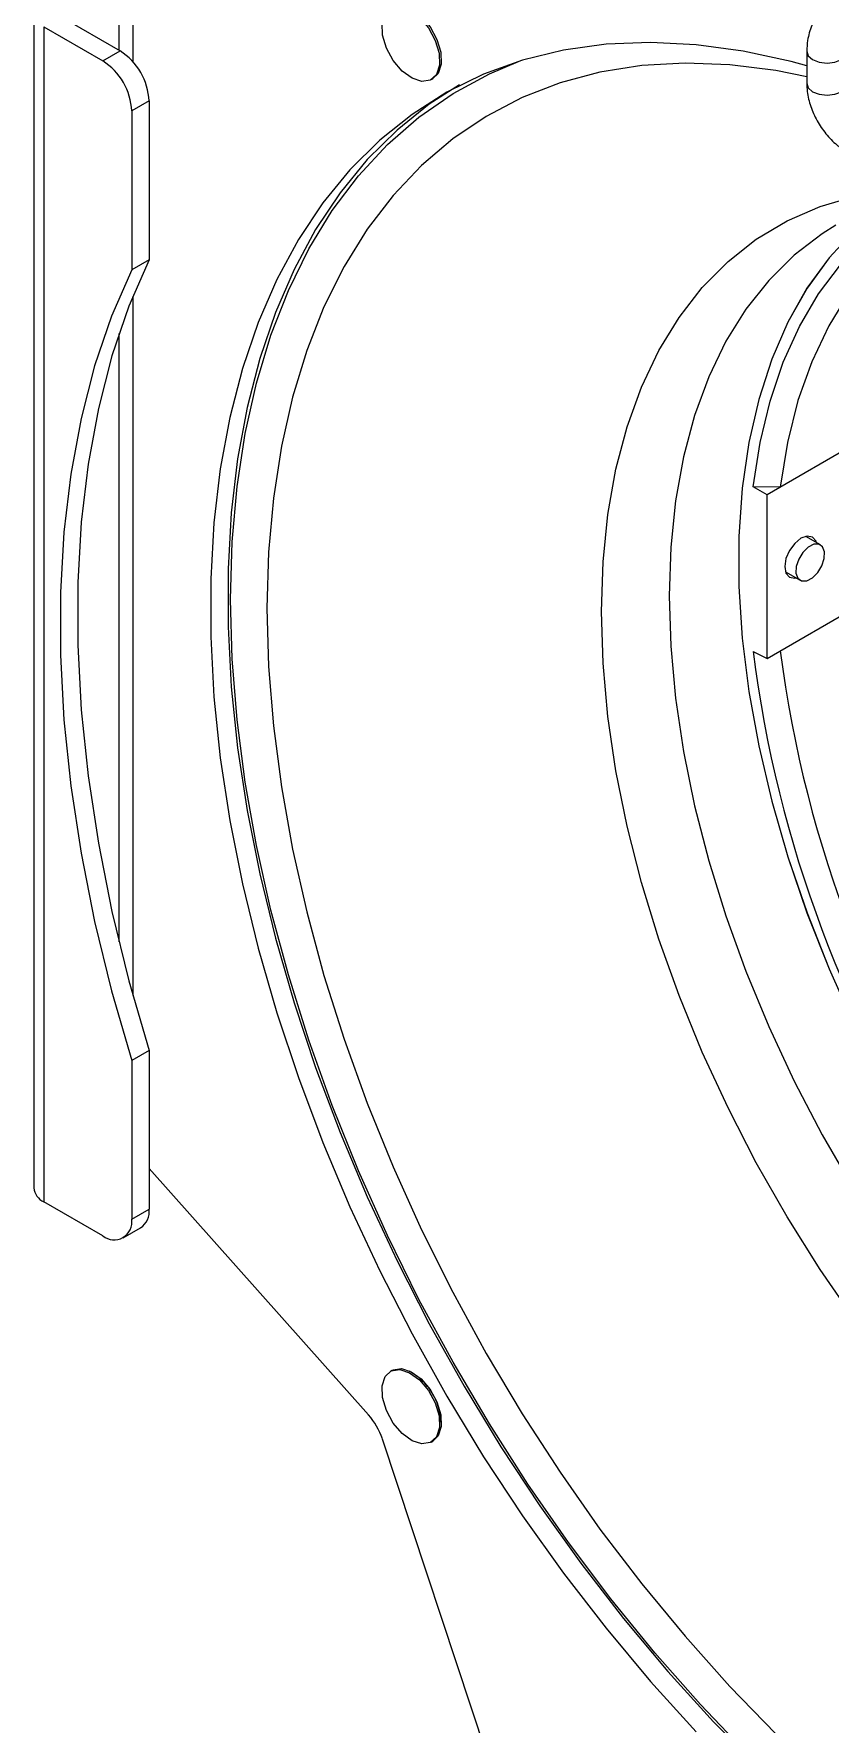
# Model space of a CAD drawing. Extents: x 16.7 to 113.1, y 4.5 to 84.5.
# Drawn here: x 72.41 to 74.85, y 61 to 66.17 of the extents above; entities that cross this region are included whole.
import ezdxf

# ---------------------------------------------------------------- set-up
doc = ezdxf.new("R2010")
doc.units = 0
doc.header["$MEASUREMENT"] = 0
doc.layers.add('OBJECT', color=7, linetype='CONTINUOUS')

msp = doc.modelspace()

# ---------------------------------------------------------------- linework, layer by layer
at = {"layer": 'OBJECT'}
for p, q in [((72.6724, 66.3466), (72.6724, 66.1179)), ((72.7148, 66.3466), (72.7148, 66.083)), ((72.4119, 66.2323), (72.4119, 62.6395)), ((72.4956, 66.22), (72.6759, 66.1159)), ((72.4426, 66.1895), (72.4426, 62.5967)), ((72.4426, 66.1895), (72.6229, 66.0854)), ((72.6229, 66.0854), (72.6759, 66.1159)), ((74.7758, 66.1148), (74.7758, 66.0169)), ((73.6275, 66.0282), (73.6328, 66.0313)), ((72.7643, 65.9628), (72.7113, 65.9323)), ((72.7643, 65.9628), (72.7643, 65.4774)), ((72.7113, 65.9323), (72.7113, 65.4468)), ((72.7643, 65.4774), (72.7113, 65.4468)), ((72.7148, 65.3662), (72.7148, 63.2279)), ((72.6724, 65.2514), (72.6724, 63.3917)), ((74.933, 64.9191), (74.6548, 64.7585)), ((74.933, 64.9191), (74.6948, 64.7816)), ((74.6548, 64.7585), (74.6118, 64.7834)), ((74.6948, 64.7816), (74.6118, 64.7834)), ((74.818, 64.6058), (74.7734, 64.6316)), ((74.7109, 64.5234), (74.7555, 64.4976)), ((74.6548, 64.258), (74.933, 64.4186)), ((74.6118, 64.2795), (74.6548, 64.258)), ((72.7643, 63.0597), (72.7113, 63.0291)), ((72.7113, 63.0291), (72.7113, 62.5436)), ((72.7643, 63.0597), (72.7643, 62.5742)), ((72.7643, 62.6984), (73.4357, 61.9451)), ((72.6229, 62.4926), (72.4426, 62.5967)), ((72.7113, 62.5436), (72.7643, 62.5742)), ((72.6854, 62.4864), (72.7384, 62.517)), ((73.5079, 62.0814), (73.5025, 62.0783)), ((73.4779, 61.8719), (73.7946, 60.9138)), ((73.6275, 61.8618), (73.6328, 61.8649))]:
    msp.add_line(p, q, dxfattribs=at)
at = {"layer": 'OBJECT', "flags": 128}
for points in [[(73.5313, 66.2503), (73.5612, 66.2406), (73.5917, 66.2184), (73.6189, 66.1863), (73.6396, 66.1482), (73.6513, 66.1086), (73.6526, 66.0725), (73.6434, 66.044), (73.6247, 66.0267), (73.5988, 66.0226), (73.5688, 66.0323), (73.5384, 66.0545), (73.5111, 66.0866), (73.4904, 66.1248), (73.4787, 66.1643), (73.4774, 66.2005), (73.4866, 66.2289), (73.5054, 66.2462), (73.5313, 66.2503)], [(73.5366, 66.2534), (73.5666, 66.2437), (73.597, 66.2215), (73.6242, 66.1894), (73.6449, 66.1512), (73.6567, 66.1117), (73.658, 66.0755), (73.6487, 66.0471), (73.6328, 66.0313)], [(74.7758, 66.0706), (74.7282, 66.0835), (74.5815, 66.1155), (74.4379, 66.135), (74.2981, 66.142), (74.1626, 66.1364), (74.0321, 66.1182), (73.9069, 66.0875), (73.7876, 66.0445), (73.6747, 65.9893), (73.5687, 65.922), (73.4699, 65.8431), (73.3788, 65.7528), (73.2957, 65.6515), (73.221, 65.5396), (73.1549, 65.4174), (73.0978, 65.2857), (73.0498, 65.1447), (73.0112, 64.9953), (72.9821, 64.8378), (72.9627, 64.673), (72.9529, 64.5015), (72.9529, 64.324), (72.9627, 64.1413), (72.9821, 63.954), (73.0112, 63.763), (73.0498, 63.5689), (73.0978, 63.3726), (73.1549, 63.1749), (73.221, 62.9766), (73.2957, 62.7783), (73.3788, 62.5811), (73.4699, 62.3856), (73.5687, 62.1926), (73.6747, 62.0029), (73.7876, 61.8174), (73.9069, 61.6366), (74.0321, 61.4614), (74.1626, 61.2925), (74.2981, 61.1304), (74.4379, 60.976)], [(74.7758, 66.1148), (74.7806, 66.101), (74.7941, 66.0893)], [(74.7941, 66.0893), (74.8144, 66.0815), (74.8383, 66.0788), (74.8623, 66.0815), (74.8825, 66.0893), (74.8961, 66.101), (74.9008, 66.1148), (74.9008, 66.1151)], [(74.5948, 60.9092), (74.4513, 61.0591), (74.3118, 61.2171), (74.177, 61.3827), (74.0472, 61.5551), (73.9232, 61.7337), (73.8053, 61.9176), (73.6941, 62.1061), (73.59, 62.2985), (73.4935, 62.494), (73.405, 62.6917), (73.3247, 62.8909), (73.2531, 63.0907), (73.1904, 63.2904), (73.137, 63.489), (73.0929, 63.6858), (73.0585, 63.8799), (73.0338, 64.0707), (73.0189, 64.2572), (73.014, 64.4387), (73.0189, 64.6145), (73.0338, 64.7838), (73.0585, 64.946), (73.0929, 65.1004), (73.137, 65.2464), (73.1904, 65.3833), (73.2531, 65.5105), (73.3247, 65.6277), (73.405, 65.7342), (73.4935, 65.8297), (73.59, 65.9137), (73.6941, 65.986), (73.8053, 66.0462), (73.8948, 66.0838)], [(74.7758, 66.0371), (74.6817, 66.0556), (74.5408, 66.0734), (74.4037, 66.0785), (74.2711, 66.071), (74.1435, 66.0509), (74.0214, 66.0182), (73.9053, 65.9732), (73.7958, 65.9159), (73.6933, 65.8467), (73.5981, 65.7658), (73.5108, 65.6736), (73.4317, 65.5704), (73.361, 65.4567), (73.2992, 65.333), (73.2465, 65.1997), (73.203, 65.0575), (73.169, 64.9069), (73.1446, 64.7486), (73.1299, 64.5832), (73.125, 64.4115)], [(73.7142, 66.0122), (73.6216, 65.9526), (73.5228, 65.8737), (73.4317, 65.7834), (73.3486, 65.6821), (73.2739, 65.5701), (73.2079, 65.448), (73.1507, 65.3162), (73.1028, 65.1753), (73.0642, 65.0258), (73.0351, 64.8684), (73.0157, 64.7036), (73.0059, 64.5321), (73.0059, 64.3546), (73.0157, 64.1719), (73.0351, 63.9846), (73.0642, 63.7936), (73.1028, 63.5995), (73.1507, 63.4032), (73.2079, 63.2055), (73.2739, 63.0071), (73.3486, 62.8089), (73.4317, 62.6117), (73.5228, 62.4162), (73.6216, 62.2232), (73.7277, 62.0335), (73.8406, 61.8479), (73.9598, 61.6672), (74.085, 61.492), (74.2156, 61.323), (74.3511, 61.161), (74.4909, 61.0066), (74.6344, 60.8604)], [(74.7758, 66.0169), (74.7806, 66.0031), (74.7941, 65.9913)], [(74.7941, 65.9913), (74.8144, 65.9835), (74.8383, 65.9808), (74.8623, 65.9835), (74.8825, 65.9913), (74.8961, 66.0031), (74.9008, 66.0169)], [(74.148, 64.4013), (74.153, 64.5532), (74.1678, 64.6986), (74.1925, 64.8367), (74.2268, 64.9666), (74.2706, 65.0878), (74.3237, 65.1994), (74.3857, 65.301), (74.4563, 65.392), (74.5352, 65.4718), (74.6218, 65.54), (74.7158, 65.5963), (74.8166, 65.6404), (74.9237, 65.6719), (75.0364, 65.6908), (75.0934, 65.6954)], [(74.6118, 64.7834), (74.6331, 64.9182), (74.664, 65.0453), (74.7043, 65.1639), (74.7537, 65.2732), (74.812, 65.3727), (74.8788, 65.4619), (74.9538, 65.5401), (75.0366, 65.607), (75.1266, 65.6621), (75.1395, 65.6688)], [(75.1974, 65.6354), (75.1394, 65.6017), (75.0528, 65.5378), (74.9743, 65.4617), (74.9042, 65.3739), (74.8431, 65.2751), (74.7913, 65.1657), (74.7492, 65.0465), (74.7169, 64.9182), (74.6948, 64.7816)], [(74.865, 65.5828), (74.8233, 65.5567), (74.7378, 65.4913), (74.6599, 65.4144), (74.5902, 65.3265), (74.5289, 65.228), (74.4764, 65.1194), (74.4331, 65.0015), (74.3992, 64.8748), (74.3748, 64.7401), (74.3601, 64.5981), (74.3552, 64.4496), (74.3601, 64.2954), (74.3748, 64.1365), (74.3992, 63.9736), (74.4331, 63.8077), (74.4764, 63.6398), (74.5289, 63.4707), (74.5902, 63.3015), (74.6599, 63.1329), (74.7378, 62.9661), (74.8233, 62.802), (74.9161, 62.6414)], [(74.9201, 65.5646), (74.8441, 65.483), (74.7767, 65.3901), (74.7182, 65.2865), (74.6689, 65.1729), (74.6291, 65.0499), (74.599, 64.9181), (74.5789, 64.7784), (74.5688, 64.6316), (74.5688, 64.4786), (74.5789, 64.3201), (74.599, 64.1572), (74.6291, 63.9907), (74.6689, 63.8217), (74.7182, 63.6512), (74.7767, 63.48), (74.8441, 63.3093), (74.9201, 63.14)], [(74.9201, 65.5646), (74.8442, 65.4829), (74.7768, 65.39), (74.7182, 65.2865), (74.6689, 65.1729), (74.6291, 65.0498), (74.5991, 64.9181), (74.5789, 64.7784), (74.5688, 64.6316), (74.5688, 64.4785), (74.5789, 64.3201), (74.5991, 64.1571), (74.6291, 63.9907), (74.6689, 63.8217), (74.7182, 63.6512), (74.7768, 63.48), (74.8442, 63.3093), (74.9201, 63.14)], [(72.7113, 65.4468), (72.6497, 65.3048), (72.598, 65.1529), (72.5563, 64.9917), (72.5249, 64.8219), (72.5039, 64.6443), (72.4934, 64.4594), (72.4934, 64.2681), (72.5039, 64.071), (72.5249, 63.8691), (72.5563, 63.6632), (72.598, 63.4539), (72.6497, 63.2423), (72.7113, 63.0291)], [(72.7643, 65.4774), (72.7027, 65.3353), (72.6509, 65.1834), (72.6093, 65.0223), (72.5779, 64.8525), (72.5569, 64.6748), (72.5464, 64.49), (72.5464, 64.2986), (72.5569, 64.1016), (72.5779, 63.8997), (72.6093, 63.6937), (72.6509, 63.4845), (72.7027, 63.2729), (72.7643, 63.0597)], [(74.806, 64.6128), (74.8045, 64.6167), (74.7937, 64.6291), (74.7775, 64.6323), (74.7584, 64.6256), (74.7394, 64.6102), (74.7232, 64.5884), (74.7124, 64.5635), (74.7086, 64.5393)], [(74.7513, 64.5616), (74.7439, 64.5394), (74.743, 64.519), (74.7489, 64.5036), (74.7604, 64.4955), (74.776, 64.496), (74.7933, 64.505), (74.8095, 64.5211), (74.8223, 64.5418), (74.8296, 64.5641), (74.8305, 64.5845), (74.8247, 64.5998), (74.8131, 64.6079), (74.7975, 64.6074), (74.7803, 64.5985), (74.764, 64.5824), (74.7513, 64.5616)], [(74.7086, 64.5393), (74.7124, 64.5195), (74.7232, 64.507), (74.7394, 64.5039), (74.7435, 64.5045)], [(73.125, 64.4115), (73.1299, 64.2341), (73.1446, 64.0517), (73.169, 63.8653), (73.203, 63.6754), (73.2465, 63.483), (73.2992, 63.2888), (73.361, 63.0937), (73.4317, 62.8985), (73.5108, 62.7039), (73.5981, 62.5109), (73.6933, 62.3202), (73.7958, 62.1325), (73.9053, 61.9488), (74.0214, 61.7698), (74.1435, 61.5962), (74.2711, 61.4287), (74.4037, 61.2681), (74.5408, 61.115), (74.6817, 60.9701)], [(74.9237, 62.2351), (74.8166, 62.3902), (74.7158, 62.5507), (74.6218, 62.7155), (74.5352, 62.8838), (74.4563, 63.0546), (74.3857, 63.2271), (74.3237, 63.4003), (74.2706, 63.5732), (74.2268, 63.7449), (74.1925, 63.9145), (74.1678, 64.081), (74.153, 64.2436), (74.148, 64.4013)], [(73.5313, 62.0839), (73.5612, 62.0742), (73.5917, 62.052), (73.6189, 62.0199), (73.6396, 61.9818), (73.6513, 61.9423), (73.6526, 61.9061), (73.6434, 61.8776), (73.6247, 61.8603), (73.5988, 61.8563), (73.5688, 61.8659), (73.5384, 61.8882), (73.5111, 61.9203), (73.4904, 61.9584), (73.4787, 61.9979), (73.4774, 62.0341), (73.4866, 62.0625), (73.5054, 62.0798), (73.5313, 62.0839)], [(73.5079, 62.0814), (73.5107, 62.0829), (73.5366, 62.087)], [(73.5366, 62.087), (73.5666, 62.0773), (73.597, 62.0551), (73.6242, 62.023), (73.6449, 61.9849), (73.6567, 61.9453), (73.658, 61.9092), (73.6487, 61.8807), (73.6328, 61.8649)]]:
    msp.add_lwpolyline(points, dxfattribs=at)
at = {"layer": 'OBJECT'}
for centre, radius, start, end in [((72.5724, 65.9541), 0.1921, 2.6055, 57.3946), ((72.5194, 65.9235), 0.1921, 2.6055, 57.3946), ((78.3461, 64.7535), 3.7643, 187.234, 213.9427), ((78.3635, 64.7561), 3.6993, 187.378, 215.0331), ((72.4644, 62.6447), 0.0528, 185.6936, 245.6264), ((72.6574, 62.5349), 0.0546, 230.7966, 9.2142), ((72.7058, 62.5662), 0.0591, 303.5297, 7.7822), ((73.4759, 61.918), 0.1811, 1.6306, 62.4512), ((73.2773, 61.8048), 0.2116, 18.4845, 41.5155)]:
    msp.add_arc(centre, radius, start, end, dxfattribs=at)
for points, knots in [([(74.8955, 66.3221), (74.8883, 66.3175), (74.8687, 66.3051), (74.8398, 66.2772), (74.8113, 66.2381), (74.79, 66.1941), (74.7778, 66.152), (74.7764, 66.1259), (74.7758, 66.1148)], [0, 0, 0, 0, 0.107644, 0.294548, 0.481452, 0.669064, 0.859788, 1, 1, 1, 1]), ([(74.7758, 66.0169), (74.7762, 66.0084), (74.7772, 65.9852), (74.7869, 65.9462), (74.8065, 65.9019), (74.8339, 65.8615), (74.8643, 65.8299), (74.8862, 65.8157), (74.8955, 65.8096)], [0, 0, 0, 0, 0.107645, 0.294549, 0.481452, 0.669065, 0.859793, 1, 1, 1, 1]), ([(74.6548, 64.258), (74.6552, 64.4042), (74.6555, 64.5712), (74.6549, 64.7377), (74.6548, 64.7585)], [0, 0, 0, 0, 0.8750052, 1, 1, 1, 1])]:
    msp.add_open_spline(points, degree=3, knots=knots, dxfattribs=at)

doc.saveas('drawing.dxf')
